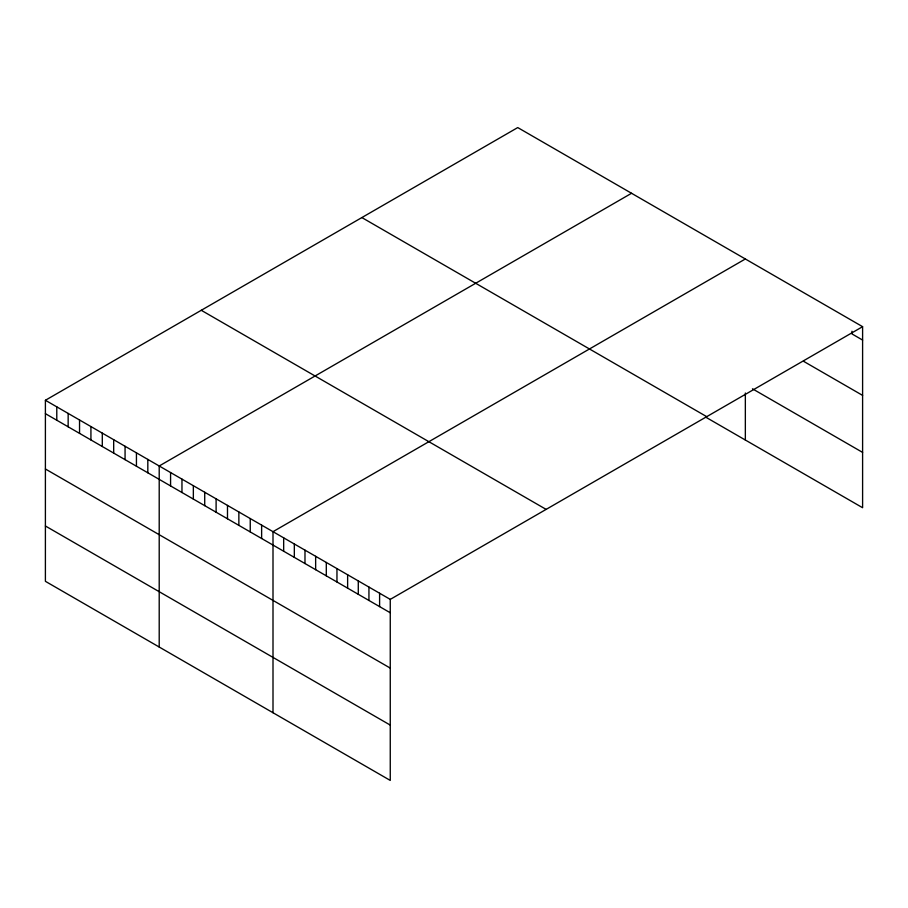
<?xml version="1.0" encoding="UTF-8"?>
<svg xmlns="http://www.w3.org/2000/svg" width="908" height="908" viewBox="0 0 908 908"><rect width="100%" height="100%" fill="white"/><g stroke="black" fill="none" stroke-linecap="round" stroke-linejoin="round"><path stroke-width="1.36" d="M45.4 400.28L390.258 599.382L390.258 780.426L45.4 581.324L45.4 400.28L517.742 127.574L862.6 326.676L862.6 507.72L705.516 417.033M631.548 193.279L159.206 465.986L159.206 647.029M745.343 258.984L273.002 531.679L273.002 712.735M390.258 599.382L862.6 326.676M862.6 340.069L851.942 333.906L851.942 331.238M803.387 361.202L862.6 395.389M752.46 388.806L862.6 452.4M361.872 217.568L706.73 416.67M201.27 310.286L546.128 509.388M45.4 413.662L390.258 612.764M45.4 468.993L390.258 668.095M45.4 525.993L390.258 725.095M745.343 393.005L745.343 440.028M379.601 593.23L379.601 606.612M368.943 587.067L368.943 600.46M358.285 580.916L358.285 594.309M347.628 574.764L347.628 588.157M336.959 568.612L336.959 581.994M326.301 562.461L326.301 575.842M315.644 556.298L315.644 569.691M304.986 550.146L304.986 563.539M294.328 543.994L294.328 557.387M283.671 537.842L283.671 551.224M261.629 525.119L261.629 538.501M250.245 518.547L250.245 531.929M238.861 511.976L238.861 525.357M227.488 505.404L227.488 518.797M216.104 498.832L216.104 512.226M204.72 492.261L204.72 505.654M193.347 485.689L193.347 499.082M181.963 479.118L181.963 492.511M170.579 472.546L170.579 485.939M147.822 459.414L147.822 472.796M136.438 452.842L136.438 466.224M125.066 446.271L125.066 459.664M113.682 439.699L113.682 453.092M102.298 433.127L102.298 446.52M90.925 426.556L90.925 439.949M79.541 419.984L79.541 433.377M68.157 413.412L68.157 426.805M56.784 406.852L56.784 420.234"/></g></svg>
